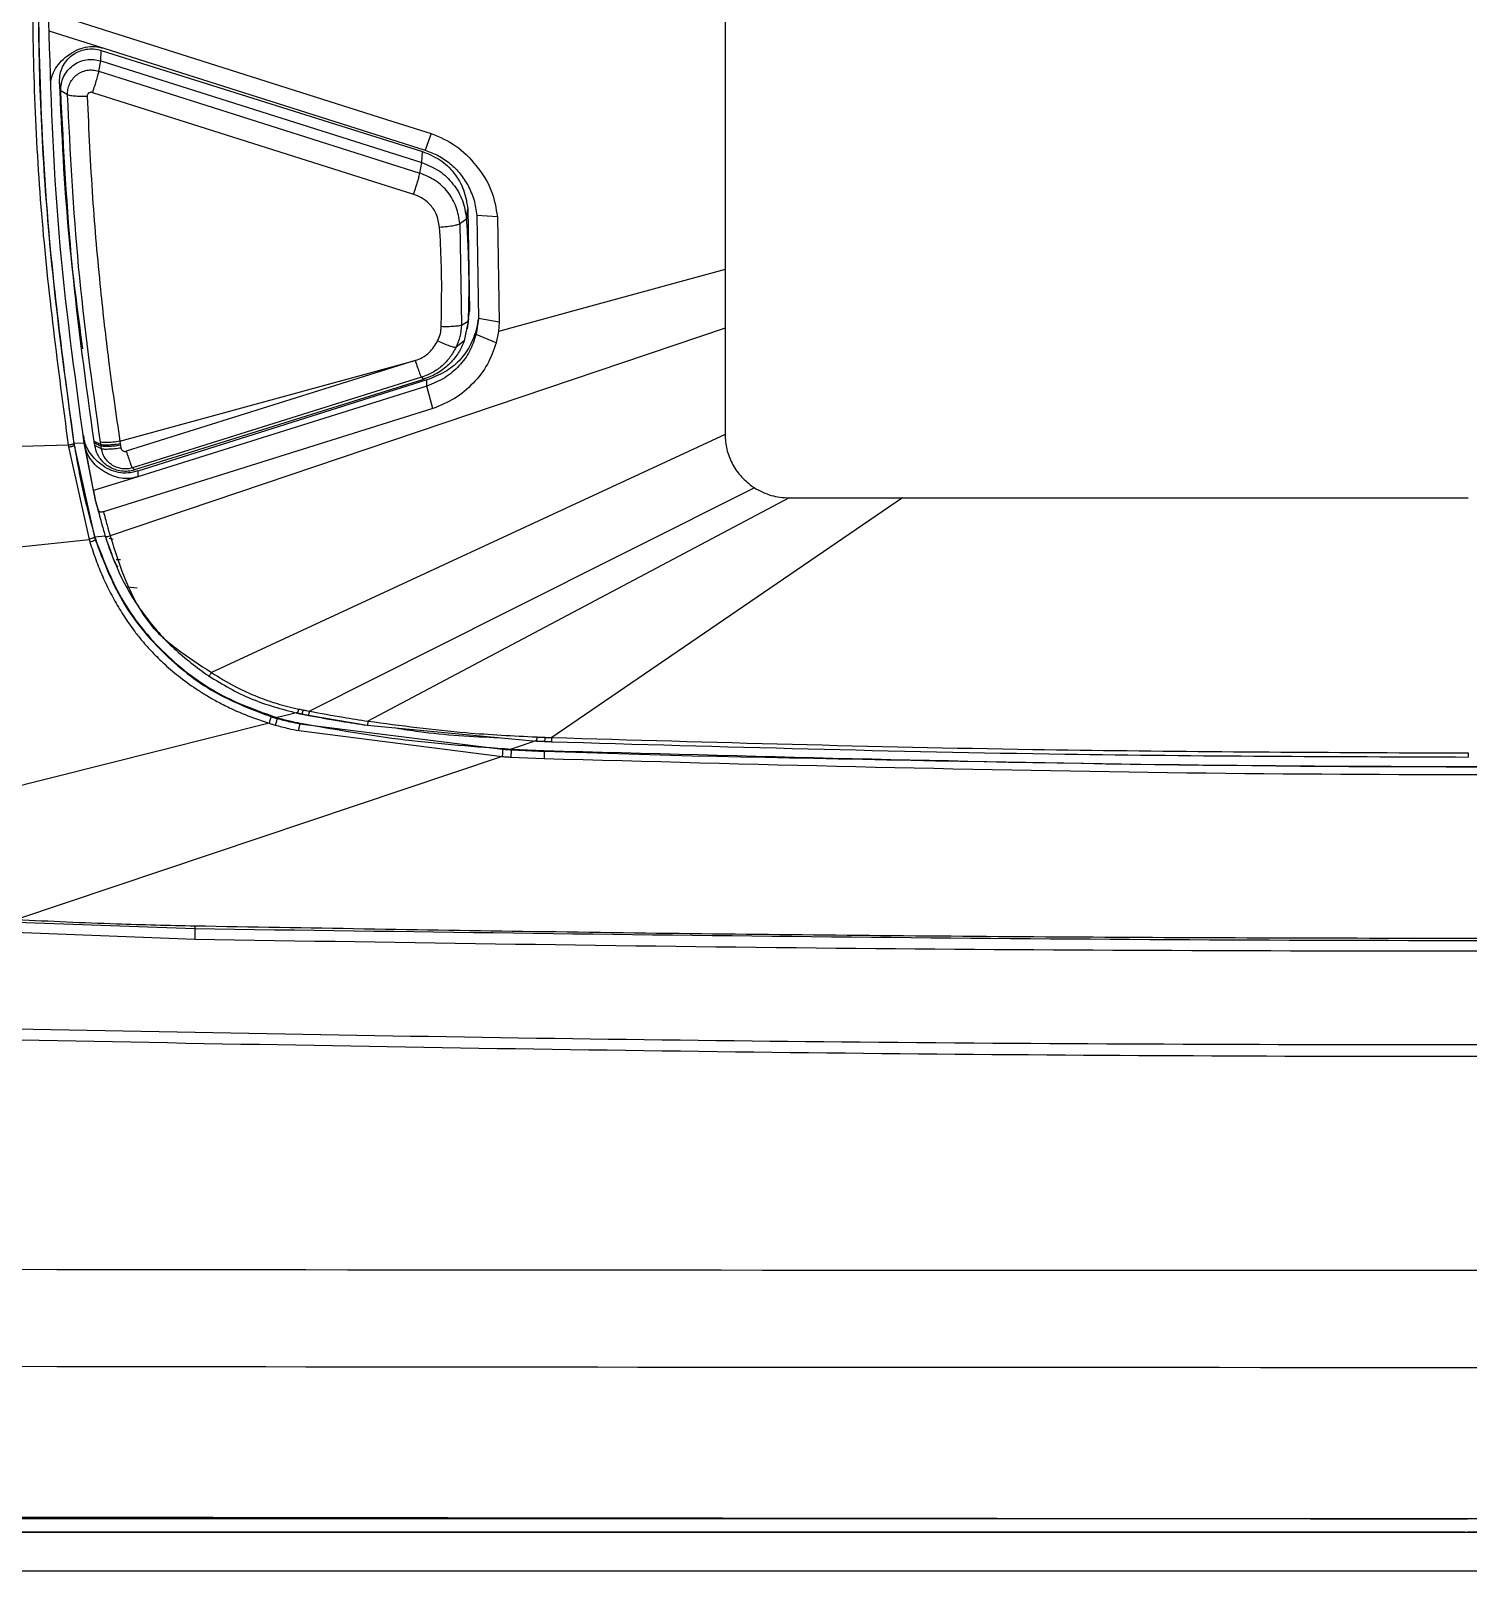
# Model space of a CAD drawing. Extents: x 412 to 492, y 622 to 766.
# Drawn here: x 449.342 to 452.147, y 642.759 to 645.763 of the extents above; entities that cross this region are included whole.
import ezdxf

# ---------------------------------------------------------------- set-up
doc = ezdxf.new("R2010")
doc.units = 0
doc.header["$MEASUREMENT"] = 0
doc.layers.add('1', color=4, linetype='Continuous')
doc.layers.add('GEOMETRY', color=4, linetype='Continuous', lineweight=25)

# ---------------------------------------------------------------- blocks, each defined once
blk = doc.blocks.new('2024 Beam 220V LL')
at = {"layer": 'GEOMETRY'}
for p, q in [((38.744, 3.6623), (38.744, 2.5391)), ((37.4346, 3.0379), (38.0956, 2.8283)), ((37.4249, 3.0049), (37.5322, 2.9709)), ((37.5221, 2.9259), (37.526, 2.9463)), ((37.526, 2.9463), (37.5267, 2.9668)), ((37.526, 2.9463), (38.1527, 2.7477)), ((37.5267, 2.9668), (38.1535, 2.7696)), ((37.5322, 2.9709), (38.159, 2.7721)), ((37.5221, 2.9259), (38.1488, 2.7273)), ((37.4479, 2.8877), (37.4456, 2.9058)), ((37.4611, 2.8799), (37.4479, 2.8877)), ((37.5098, 2.8847), (38.1364, 2.686)), ((38.0956, 2.8283), (38.1709, 2.8044)), ((38.1709, 2.8044), (38.159, 2.7721)), ((38.1527, 2.7477), (38.1535, 2.7696)), ((38.1488, 2.7273), (38.1527, 2.7477)), ((38.2395, 2.6378), (38.242, 2.6577)), ((38.242, 2.6577), (38.2453, 2.4582)), ((38.3, 2.6417), (38.2595, 2.6447)), ((38.2595, 2.6447), (38.2628, 2.4435)), ((38.2267, 2.6289), (38.2395, 2.6378)), ((38.2267, 2.6289), (38.2299, 2.4309)), ((38.3, 2.6417), (38.3034, 2.4363)), ((38.744, 2.5391), (38.744, 2.4248)), ((38.2299, 2.4309), (38.2428, 2.4385)), ((38.2428, 2.4385), (38.2353, 2.4)), ((38.2414, 2.4233), (38.2439, 2.443)), ((38.2428, 2.4385), (38.2453, 2.4582)), ((38.2628, 2.4435), (38.2582, 2.4122)), ((38.2624, 2.4429), (38.2599, 2.4255)), ((38.3034, 2.4363), (38.2628, 2.4435)), ((38.2628, 2.4435), (38.2628, 2.4435)), ((38.3034, 2.4363), (38.3019, 2.4182)), ((38.744, 2.4248), (37.5444, 2.0194)), ((38.2975, 2.396), (38.2582, 2.4122)), ((38.3019, 2.4182), (38.2975, 2.396)), ((38.744, 2.4248), (38.744, 2.2175)), ((37.488, 2.3839), (37.4903, 2.3661)), ((38.2353, 2.4), (38.2192, 2.3878)), ((37.5633, 2.2041), (38.1396, 2.3616)), ((38.1396, 2.3616), (37.5756, 2.1848)), ((38.1519, 2.3291), (37.5879, 2.1523)), ((38.1559, 2.325), (37.5919, 2.1482)), ((38.1622, 2.3238), (37.5986, 2.1461)), ((38.1519, 2.3291), (38.1559, 2.325)), ((38.1623, 2.3117), (38.1622, 2.3238)), ((38.1623, 2.3117), (37.598, 2.1348)), ((38.1741, 2.2682), (38.1622, 2.3117)), ((38.1741, 2.2682), (37.5313, 2.0668)), ((37.4625, 2.1965), (37.219, 2.1893)), ((37.4625, 2.1965), (37.463, 2.1931)), ((37.4931, 2.2004), (37.4737, 2.1998)), ((37.4738, 2.1961), (37.4741, 2.1975)), ((37.4738, 2.1961), (37.5138, 2.0172)), ((37.4923, 2.2153), (37.4939, 2.203)), ((37.4943, 2.201), (37.4931, 2.2105)), ((37.4932, 2.2007), (37.4931, 2.2004)), ((37.4931, 2.2004), (37.516, 2.0858)), ((37.5121, 2.1079), (37.4946, 2.1983)), ((37.5136, 2.2005), (37.5133, 2.2027)), ((37.5274, 2.1895), (37.5144, 2.1957)), ((37.5266, 2.1947), (37.5261, 2.1976)), ((37.5274, 2.1895), (37.5266, 2.1945)), ((37.5633, 2.2041), (37.5641, 2.199)), ((37.5641, 2.199), (37.5645, 2.1963)), ((37.5645, 2.1962), (37.5654, 2.191)), ((38.744, 2.2175), (37.7421, 1.753)), ((37.463, 2.1931), (37.5033, 2.0128)), ((37.598, 2.1348), (37.5121, 2.1079)), ((37.5879, 2.1523), (37.5919, 2.1482)), ((37.5986, 2.1461), (37.598, 2.1348)), ((37.5121, 2.1079), (37.5157, 2.0871)), ((38.7954, 2.1175), (38.8017, 2.1132)), ((37.5157, 2.0871), (37.516, 2.0858)), ((37.5163, 2.0858), (37.5167, 2.0844)), ((37.5167, 2.0859), (37.5216, 2.0675)), ((37.5167, 2.0844), (37.5195, 2.0743)), ((38.869, 2.0937), (38.0474, 1.6582)), ((39.0902, 2.0937), (38.4058, 1.6262)), ((38.869, 2.0937), (39.0902, 2.0937)), ((39.0902, 2.0937), (40.194, 2.0937)), ((37.5213, 2.0675), (37.5216, 2.0661)), ((37.5347, 2.0192), (37.5146, 2.0171)), ((37.5146, 2.0171), (37.5156, 2.0136)), ((37.5153, 2.0122), (37.5156, 2.0136)), ((37.5347, 2.019), (37.5347, 2.0192)), ((37.5426, 2.0152), (37.5504, 2.013)), ((36.806, 1.9389), (37.5033, 2.0128)), ((37.5528, 1.9686), (37.5586, 1.9583)), ((37.5646, 1.9726), (37.5561, 1.9729)), ((37.5773, 1.9205), (37.5972, 1.9185)), ((37.8544, 1.6542), (36.61, 1.3409)), ((37.87, 1.665), (37.8699, 1.6636)), ((37.9097, 1.6738), (37.9096, 1.6749)), ((37.9099, 1.6742), (37.9187, 1.6724)), ((37.9145, 1.653), (37.9146, 1.6544)), ((37.9145, 1.653), (38.31, 1.6034)), ((37.9187, 1.6724), (37.9314, 1.6699)), ((37.9314, 1.6699), (38.0461, 1.6505)), ((37.9122, 1.6397), (38.3093, 1.5891)), ((38.0459, 1.6501), (38.3763, 1.6191)), ((38.3267, 1.6037), (38.3267, 1.6024)), ((38.3267, 1.6037), (38.3914, 1.6009)), ((38.3763, 1.6195), (38.392, 1.6189)), ((38.3763, 1.6191), (38.392, 1.6185)), ((38.3914, 1.6009), (38.3914, 1.5997)), ((38.3914, 1.5997), (38.6801, 1.5907)), ((38.392, 1.6185), (38.392, 1.6198)), ((38.392, 1.6189), (38.4055, 1.6185)), ((38.392, 1.6185), (38.4054, 1.6181)), ((38.3093, 1.5891), (37.3619, 1.2712)), ((38.326, 1.5881), (38.3909, 1.5853)), ((37.3614, 1.2658), (37.7096, 1.2536)), ((37.2951, 1.2488), (37.7093, 1.233)), ((37.7096, 1.2548), (37.7093, 1.233)), ((40.1879, 0.076), (40.1925, 0.076)), ((77.49, 0), (2.898, 0))]:
    blk.add_line(p, q, dxfattribs=at)
at = {"layer": 'GEOMETRY', "flags": 128}
for points in [[(38.744, 2.5391), (38.4964, 2.4714), (38.3019, 2.4182)], [(38.2593, 2.4208), (38.2596, 2.4234), (38.2599, 2.4255)], [(37.5133, 2.2027), (37.5132, 2.2034), (37.5131, 2.204)], [(38.8017, 2.1132), (38.3152, 1.8693), (37.933, 1.6776)], [(37.9096, 1.6749), (37.8874, 1.6694), (37.87, 1.665)], [(38.3762, 1.6203), (38.3485, 1.611), (38.3267, 1.6037)]]:
    blk.add_lwpolyline(points, dxfattribs=at)
at = {"layer": 'GEOMETRY'}
for points, knots in [([(37.4622, 4.0059), (37.4424, 3.8558), (37.4027, 3.5556), (37.3878, 3.1012), (37.4028, 2.6469), (37.4426, 2.3467), (37.4625, 2.1966)], [0, 0, 0, 0, 0.25, 0.499999, 0.749997, 1, 1, 1, 1]), ([(37.4736, 4.0084), (37.4687, 3.9755), (37.4441, 3.8112), (37.4162, 3.5371), (37.4015, 3.1862), (37.4063, 2.8576), (37.4283, 2.5281), (37.4586, 2.3093), (37.4737, 2.1998)], [0, 0, 0, 0, 0.05488, 0.274513, 0.454775, 0.635037, 0.817518, 1, 1, 1, 1]), ([(37.4292, 2.9078), (37.4293, 2.9088), (37.4298, 2.9157), (37.4352, 2.928), (37.446, 2.9436), (37.461, 2.9568), (37.4778, 2.9674), (37.4959, 2.9737), (37.5144, 2.9753), (37.5262, 2.9724), (37.5321, 2.9709)], [0, 0, 0, 0, 0.02207, 0.154393, 0.292351, 0.444066, 0.59542, 0.732995, 0.864831, 1, 1, 1, 1]), ([(37.4456, 2.9058), (37.4458, 2.9107), (37.4461, 2.9206), (37.4511, 2.9346), (37.459, 2.9472), (37.4698, 2.9576), (37.4828, 2.9651), (37.4971, 2.9693), (37.5122, 2.9703), (37.5219, 2.968), (37.5267, 2.9668)], [0, 0, 0, 0, 0.124995, 0.249792, 0.374655, 0.499781, 0.62464, 0.749455, 0.874824, 1, 1, 1, 1]), ([(37.4479, 2.8877), (37.4481, 2.8924), (37.4484, 2.9019), (37.4531, 2.9155), (37.4608, 2.9276), (37.4712, 2.9376), (37.4838, 2.9449), (37.4977, 2.9488), (37.5122, 2.9497), (37.5214, 2.9474), (37.526, 2.9463)], [0, 0, 0, 0, 0.1237074, 0.2491996, 0.3747309, 0.5002441, 0.6256967, 0.7512321, 0.8765751, 1, 1, 1, 1]), ([(37.4611, 2.8799), (37.4612, 2.8835), (37.4614, 2.8907), (37.4648, 2.9011), (37.4704, 2.9104), (37.478, 2.9186), (37.4877, 2.9248), (37.4989, 2.9283), (37.5108, 2.929), (37.5183, 2.927), (37.5221, 2.9259)], [0, 0, 0, 0, 0.120724, 0.240919, 0.361088, 0.481361, 0.610592, 0.739924, 0.869813, 1, 1, 1, 1]), ([(37.5221, 2.9259), (37.5216, 2.9241), (37.5207, 2.9202), (37.5177, 2.9099), (37.5139, 2.8975), (37.5111, 2.8889), (37.5098, 2.8847)], [0, 0, 0, 0, 0.242658, 0.499987, 0.757324, 1, 1, 1, 1]), ([(37.4911, 2.3843), (37.4813, 2.4572), (37.4581, 2.6303), (37.4502, 2.8048), (37.4456, 2.9058)], [0, 0, 0, 0, 0.421404, 1, 1, 1, 1]), ([(37.5131, 2.204), (37.4972, 2.3175), (37.4655, 2.5445), (37.4538, 2.7733), (37.4479, 2.8877)], [0, 0, 0, 0, 0.500021, 1, 1, 1, 1]), ([(37.5098, 2.8847), (37.5091, 2.8848), (37.5076, 2.8851), (37.5053, 2.8847), (37.5026, 2.8835), (37.5006, 2.8815), (37.4996, 2.8791), (37.4995, 2.8777), (37.4995, 2.8769)], [0, 0, 0, 0, 0.142987, 0.300128, 0.465133, 0.717837, 0.852182, 1, 1, 1, 1]), ([(37.4995, 2.8769), (37.4952, 2.8768), (37.4863, 2.8767), (37.4744, 2.8772), (37.4651, 2.8783), (37.4624, 2.8794), (37.4611, 2.8799)], [0, 0, 0, 0, 0.242807, 0.499902, 0.757051, 1, 1, 1, 1]), ([(37.5253, 2.2027), (37.5095, 2.3165), (37.4782, 2.5414), (37.4667, 2.768), (37.4611, 2.8799)], [0, 0, 0, 0, 0.506383, 1, 1, 1, 1]), ([(37.4995, 2.8769), (37.5025, 2.811), (37.5083, 2.6852), (37.5235, 2.5134), (37.5413, 2.355), (37.5557, 2.2565), (37.5633, 2.2041)], [0, 0, 0, 0, 0.292868, 0.558651, 0.764859, 1, 1, 1, 1]), ([(38.1709, 2.8044), (38.1873, 2.7975), (38.2212, 2.7831), (38.2601, 2.7422), (38.2911, 2.6952), (38.2971, 2.659), (38.3, 2.6417)], [0, 0, 0, 0, 0.240166, 0.499262, 0.759731, 1, 1, 1, 1]), ([(38.1535, 2.7696), (38.1652, 2.7648), (38.1888, 2.755), (38.2164, 2.7283), (38.2361, 2.6953), (38.2401, 2.6703), (38.242, 2.6577)], [0, 0, 0, 0, 0.249823, 0.499572, 0.749298, 1, 1, 1, 1]), ([(38.159, 2.7721), (38.1678, 2.7688), (38.1852, 2.7622), (38.2082, 2.7461), (38.2282, 2.7266), (38.2378, 2.7109), (38.2426, 2.703)], [0, 0, 0, 0, 0.250344, 0.500566, 0.750509, 1, 1, 1, 1]), ([(38.1527, 2.7477), (38.1642, 2.7429), (38.1874, 2.7335), (38.2145, 2.7069), (38.2338, 2.6746), (38.2377, 2.65), (38.2395, 2.6378)], [0, 0, 0, 0, 0.249324, 0.500085, 0.750829, 1, 1, 1, 1]), ([(38.1364, 2.686), (38.138, 2.6907), (38.1411, 2.7005), (38.1449, 2.7131), (38.1475, 2.7224), (38.1484, 2.7257), (38.1488, 2.7273)], [0, 0, 0, 0, 0.2727764, 0.5617841, 0.7872225, 1, 1, 1, 1]), ([(38.2267, 2.6289), (38.2249, 2.6398), (38.2215, 2.6618), (38.2043, 2.6909), (38.1798, 2.7145), (38.1591, 2.723), (38.1488, 2.7273)], [0, 0, 0, 0, 0.2498842, 0.4999126, 0.7505104, 1, 1, 1, 1]), ([(38.1871, 2.6219), (38.1855, 2.6308), (38.1826, 2.6474), (38.1687, 2.6669), (38.1529, 2.6795), (38.1416, 2.684), (38.1364, 2.686)], [0, 0, 0, 0, 0.310439, 0.582115, 0.808329, 1, 1, 1, 1]), ([(38.2426, 2.703), (38.247, 2.6937), (38.2558, 2.6752), (38.2583, 2.6549), (38.2595, 2.6447)], [0, 0, 0, 0, 0.500182, 1, 1, 1, 1]), ([(38.1871, 2.6219), (38.1921, 2.6223), (38.2023, 2.6231), (38.2147, 2.6251), (38.2231, 2.6271), (38.2255, 2.6283), (38.2267, 2.6289)], [0, 0, 0, 0, 0.272671, 0.561811, 0.787328, 1, 1, 1, 1]), ([(38.1903, 2.4278), (38.191, 2.4696), (38.1922, 2.5343), (38.1884, 2.599), (38.1871, 2.6219)], [0, 0, 0, 0, 0.644897, 1, 1, 1, 1]), ([(38.2395, 2.6378), (38.2415, 2.5998), (38.245, 2.5334), (38.2435, 2.4669), (38.2428, 2.4385)], [0, 0, 0, 0, 0.57188, 1, 1, 1, 1]), ([(38.2599, 2.4255), (38.2559, 2.4134), (38.2482, 2.39), (38.2263, 2.3603), (38.1974, 2.3372), (38.1742, 2.3284), (38.1622, 2.3239)], [0, 0, 0, 0, 0.258654, 0.49997, 0.741302, 1, 1, 1, 1]), ([(38.2582, 2.4122), (38.2545, 2.4011), (38.247, 2.3789), (38.2256, 2.3502), (38.1975, 2.3259), (38.1742, 2.3165), (38.1622, 2.3118)], [0, 0, 0, 0, 0.241661, 0.484459, 0.735544, 1, 1, 1, 1]), ([(38.1833, 2.3999), (38.1853, 2.4047), (38.1892, 2.4136), (38.1899, 2.4233), (38.1903, 2.4278)], [0, 0, 0, 0, 0.53274, 1, 1, 1, 1]), ([(38.2299, 2.4309), (38.2286, 2.4303), (38.2257, 2.4292), (38.2161, 2.4281), (38.2039, 2.4275), (38.1947, 2.4277), (38.1903, 2.4278)], [0, 0, 0, 0, 0.2426292, 0.5000994, 0.7575156, 1, 1, 1, 1]), ([(38.2299, 2.4309), (38.2293, 2.4233), (38.228, 2.4084), (38.2221, 2.3946), (38.2192, 2.3878)], [0, 0, 0, 0, 0.505726, 1, 1, 1, 1]), ([(38.2582, 2.4122), (38.2584, 2.4135), (38.2588, 2.4164), (38.2591, 2.4192), (38.2593, 2.4208)], [0, 0, 0, 0, 0.445217, 1, 1, 1, 1]), ([(38.1396, 2.3616), (38.1442, 2.3634), (38.1542, 2.3672), (38.1706, 2.3791), (38.1784, 2.3919), (38.1833, 2.3999)], [0, 0, 0, 0, 0.249274, 0.534581, 1, 1, 1, 1]), ([(38.2192, 2.3878), (38.2155, 2.381), (38.2082, 2.3676), (38.1923, 2.3509), (38.1736, 2.3373), (38.1592, 2.3319), (38.1519, 2.3291)], [0, 0, 0, 0, 0.250757, 0.499718, 0.748873, 1, 1, 1, 1]), ([(38.2353, 2.4), (38.2352, 2.3999), (38.2347, 2.3986), (38.2313, 2.3899), (38.2226, 2.3734), (38.2051, 2.3527), (38.1825, 2.3354), (38.1648, 2.3285), (38.1559, 2.325)], [0, 0, 0, 0, 0.003958, 0.035816, 0.249969, 0.499302, 0.749132, 1, 1, 1, 1]), ([(38.2975, 2.396), (38.2925, 2.3819), (38.2824, 2.3531), (38.2534, 2.3165), (38.2178, 2.2855), (38.1886, 2.274), (38.1741, 2.2682)], [0, 0, 0, 0, 0.2432, 0.495393, 0.749412, 1, 1, 1, 1]), ([(38.1833, 2.3999), (38.1873, 2.3981), (38.1956, 2.3943), (38.2067, 2.3902), (38.2154, 2.3876), (38.218, 2.3877), (38.2192, 2.3878)], [0, 0, 0, 0, 0.242516, 0.499972, 0.757443, 1, 1, 1, 1]), ([(38.1396, 2.3616), (38.1411, 2.357), (38.1442, 2.3476), (38.148, 2.3372), (38.1507, 2.3308), (38.1515, 2.3297), (38.1519, 2.3291)], [0, 0, 0, 0, 0.2727974, 0.5617849, 0.7872089, 1, 1, 1, 1]), ([(37.4733, 2.1996), (37.4731, 2.1994), (37.4729, 2.1991), (37.4715, 2.1985), (37.4691, 2.1978), (37.4659, 2.1971), (37.4636, 2.1967), (37.4625, 2.1966)], [0, 0, 0, 0, 0.176062, 0.366658, 0.563828, 0.791065, 1, 1, 1, 1]), ([(37.463, 2.1931), (37.4643, 2.1933), (37.4663, 2.1936), (37.4688, 2.1941), (37.4705, 2.1945), (37.4719, 2.195), (37.4733, 2.1955), (37.4736, 2.1958), (37.4738, 2.196)], [0, 0, 0, 0, 0.23869, 0.3679076, 0.5000862, 0.6322521, 0.7614331, 1, 1, 1, 1]), ([(37.4733, 2.1995), (37.4734, 2.1989), (37.4735, 2.1977), (37.4737, 2.1966), (37.4738, 2.1961)], [0, 0, 0, 0, 0.56, 1, 1, 1, 1]), ([(37.4737, 2.1998), (37.4738, 2.1994), (37.4739, 2.1986), (37.4741, 2.1978), (37.4741, 2.1975)], [0, 0, 0, 0, 0.560704, 1, 1, 1, 1]), ([(37.4741, 2.1975), (37.4798, 2.1646), (37.4904, 2.1038), (37.507, 2.0444), (37.5146, 2.0171)], [0, 0, 0, 0, 0.541522, 1, 1, 1, 1]), ([(37.4931, 2.2105), (37.4929, 2.2114), (37.4927, 2.213), (37.4924, 2.2146), (37.4923, 2.2153)], [0, 0, 0, 0, 0.559542, 1, 1, 1, 1]), ([(37.5986, 2.1462), (37.5922, 2.1445), (37.5797, 2.1414), (37.5604, 2.1424), (37.542, 2.1485), (37.5219, 2.1614), (37.506, 2.1779), (37.4962, 2.1963), (37.4941, 2.2058), (37.4931, 2.2105)], [0, 0, 0, 0, 0.141872, 0.275347, 0.409549, 0.553468, 0.788371, 0.895108, 1, 1, 1, 1]), ([(37.4939, 2.203), (37.4938, 2.2025), (37.4936, 2.2016), (37.4933, 2.201), (37.4932, 2.2007)], [0, 0, 0, 0, 0.563251, 1, 1, 1, 1]), ([(37.4946, 2.1983), (37.4945, 2.1991), (37.4942, 2.2007), (37.494, 2.2023), (37.4939, 2.203)], [0, 0, 0, 0, 0.56, 1, 1, 1, 1]), ([(37.598, 2.1349), (37.5926, 2.1335), (37.5821, 2.1309), (37.5594, 2.132), (37.5374, 2.1409), (37.5183, 2.1545), (37.5066, 2.1673), (37.4982, 2.182), (37.4958, 2.1928), (37.4946, 2.1983)], [0, 0, 0, 0, 0.120213, 0.238852, 0.494589, 0.63007, 0.755305, 0.876381, 1, 1, 1, 1]), ([(37.5261, 2.1976), (37.5237, 2.1987), (37.5194, 2.2008), (37.515, 2.203), (37.5131, 2.204)], [0, 0, 0, 0, 0.559999, 1, 1, 1, 1]), ([(37.5266, 2.1945), (37.5243, 2.1956), (37.5206, 2.1973), (37.5165, 2.1992), (37.5145, 2.2001), (37.5138, 2.2004), (37.5136, 2.2005)], [0, 0, 0, 0, 0.531381, 0.857271, 0.95153, 1, 1, 1, 1]), ([(37.5144, 2.1957), (37.5142, 2.1966), (37.514, 2.1982), (37.5137, 2.1998), (37.5136, 2.2005)], [0, 0, 0, 0, 0.56, 1, 1, 1, 1]), ([(37.5919, 2.1482), (37.5877, 2.1472), (37.5794, 2.1451), (37.5663, 2.1455), (37.5529, 2.1486), (37.5382, 2.1559), (37.5267, 2.1669), (37.518, 2.1809), (37.5158, 2.1901), (37.5144, 2.1957)], [0, 0, 0, 0, 0.1244796, 0.2494266, 0.3749264, 0.5224755, 0.7240426, 0.830183, 1, 1, 1, 1]), ([(37.5633, 2.2041), (37.5585, 2.2034), (37.5486, 2.2021), (37.5368, 2.2014), (37.5287, 2.2017), (37.5264, 2.2024), (37.5253, 2.2027)], [0, 0, 0, 0, 0.27299, 0.561731, 0.78701, 1, 1, 1, 1]), ([(37.5261, 2.1976), (37.526, 2.1986), (37.5257, 2.2003), (37.5254, 2.2019), (37.5253, 2.2027)], [0, 0, 0, 0, 0.559949, 1, 1, 1, 1]), ([(37.5641, 2.199), (37.5593, 2.1984), (37.5494, 2.1971), (37.5376, 2.1964), (37.5295, 2.1966), (37.5272, 2.1973), (37.5261, 2.1976)], [0, 0, 0, 0, 0.27299, 0.56173, 0.78701, 1, 1, 1, 1]), ([(37.5645, 2.1963), (37.5597, 2.1956), (37.5498, 2.1943), (37.538, 2.1936), (37.53, 2.1938), (37.5277, 2.1945), (37.5265, 2.1949)], [0, 0, 0, 0, 0.272989, 0.56173, 0.787009, 1, 1, 1, 1]), ([(38.744, 2.2175), (38.7447, 2.2077), (38.7461, 2.1883), (38.7569, 2.1609), (38.7729, 2.1363), (38.7879, 2.1237), (38.7954, 2.1175)], [0, 0, 0, 0, 0.250901, 0.500884, 0.750539, 1, 1, 1, 1]), ([(37.5654, 2.191), (37.5612, 2.1904), (37.5525, 2.1892), (37.5408, 2.1884), (37.5315, 2.1883), (37.5287, 2.1891), (37.5274, 2.1895)], [0, 0, 0, 0, 0.237895, 0.493104, 0.75206, 1, 1, 1, 1]), ([(37.5879, 2.1523), (37.5846, 2.1515), (37.5781, 2.1499), (37.5679, 2.1502), (37.558, 2.1525), (37.5488, 2.1569), (37.5408, 2.1631), (37.5343, 2.1708), (37.5296, 2.1797), (37.5281, 2.1862), (37.5274, 2.1895)], [0, 0, 0, 0, 0.125489, 0.250326, 0.375242, 0.500336, 0.62537, 0.750118, 0.874729, 1, 1, 1, 1]), ([(37.5654, 2.191), (37.5655, 2.1905), (37.5657, 2.1894), (37.5665, 2.1879), (37.5676, 2.1866), (37.569, 2.1856), (37.5705, 2.1848), (37.5721, 2.1844), (37.5739, 2.1843), (37.575, 2.1846), (37.5756, 2.1848)], [0, 0, 0, 0, 0.126034, 0.253433, 0.374227, 0.498613, 0.620378, 0.744367, 0.871279, 1, 1, 1, 1]), ([(37.5756, 2.1848), (37.5769, 2.1807), (37.5797, 2.1723), (37.5834, 2.1619), (37.5865, 2.1544), (37.5874, 2.153), (37.5879, 2.1523)], [0, 0, 0, 0, 0.242732, 0.500049, 0.75734, 1, 1, 1, 1]), ([(38.8017, 2.1132), (38.8123, 2.1075), (38.8333, 2.0962), (38.8572, 2.0945), (38.869, 2.0937)], [0, 0, 0, 0, 0.506478, 1, 1, 1, 1]), ([(37.5313, 2.0668), (37.5306, 2.0666), (37.5293, 2.0663), (37.5276, 2.066), (37.5264, 2.0659), (37.5249, 2.0663), (37.5233, 2.0674), (37.521, 2.0698), (37.5201, 2.0725), (37.5195, 2.0743)], [0, 0, 0, 0, 0.113719, 0.210959, 0.288109, 0.344382, 0.492317, 0.650812, 1, 1, 1, 1]), ([(37.5195, 2.0743), (37.5223, 2.0637), (37.5272, 2.0447), (37.5327, 2.0259), (37.5351, 2.0176)], [0, 0, 0, 0, 0.559996, 1, 1, 1, 1]), ([(37.5313, 2.0668), (37.5336, 2.058), (37.5378, 2.0421), (37.5424, 2.0263), (37.5444, 2.0194)], [0, 0, 0, 0, 0.560006, 1, 1, 1, 1]), ([(37.5138, 2.0172), (37.5137, 2.017), (37.5135, 2.0167), (37.5121, 2.0159), (37.5098, 2.0149), (37.5067, 2.0138), (37.5044, 2.0131), (37.5033, 2.0128)], [0, 0, 0, 0, 0.176085, 0.3666924, 0.5638587, 0.7910755, 1, 1, 1, 1]), ([(37.5138, 2.0172), (37.5141, 2.0162), (37.5146, 2.0146), (37.5151, 2.0129), (37.5153, 2.0122)], [0, 0, 0, 0, 0.56, 1, 1, 1, 1]), ([(37.5156, 2.0136), (37.5318, 1.9714), (37.5645, 1.886), (37.6531, 1.7818), (37.757, 1.705), (37.8342, 1.6777), (37.87, 1.665)], [0, 0, 0, 0, 0.261494, 0.528771, 0.781318, 1, 1, 1, 1]), ([(37.5351, 2.0176), (37.5351, 2.0178), (37.535, 2.0182), (37.5348, 2.0188), (37.5347, 2.019)], [0, 0, 0, 0, 0.5277642, 1, 1, 1, 1]), ([(37.5444, 2.0194), (37.5433, 2.0191), (37.5409, 2.0183), (37.5378, 2.0176), (37.5356, 2.0173), (37.5353, 2.0175), (37.5351, 2.0176)], [0, 0, 0, 0, 0.240757, 0.499999, 0.759241, 1, 1, 1, 1]), ([(37.5351, 2.0176), (37.5447, 1.9905), (37.5638, 1.9363), (37.6101, 1.8632), (37.6669, 1.7976), (37.7134, 1.7634), (37.7366, 1.7463)], [0, 0, 0, 0, 0.250103, 0.500029, 0.750009, 1, 1, 1, 1]), ([(37.5358, 2.0159), (37.5385, 2.0074), (37.5435, 1.9915), (37.5498, 1.9759), (37.5528, 1.9686)], [0, 0, 0, 0, 0.528564, 1, 1, 1, 1]), ([(37.5444, 2.0194), (37.5639, 1.958), (37.5859, 1.8888), (37.6432, 1.8236), (37.6831, 1.7916), (37.7189, 1.7681), (37.7421, 1.753)], [0, 0, 0, 0, 0.554158, 0.624887, 0.75812, 1, 1, 1, 1]), ([(37.5033, 2.0128), (37.5036, 2.0119), (37.5041, 2.0102), (37.5046, 2.0085), (37.5048, 2.0078)], [0, 0, 0, 0, 0.56, 1, 1, 1, 1]), ([(37.5048, 2.0078), (37.5057, 2.008), (37.5076, 2.0086), (37.5104, 2.0096), (37.513, 2.0106), (37.5148, 2.0116), (37.5151, 2.012), (37.5153, 2.0122)], [0, 0, 0, 0, 0.176051, 0.366653, 0.563835, 0.791073, 1, 1, 1, 1]), ([(37.5048, 2.0078), (37.5085, 1.9962), (37.5158, 1.9733), (37.5294, 1.94), (37.5449, 1.9077), (37.5623, 1.8768), (37.5783, 1.8519), (37.5932, 1.8313), (37.6079, 1.8132), (37.6272, 1.7917), (37.6519, 1.7675), (37.6818, 1.7422), (37.7101, 1.7222), (37.735, 1.7066), (37.7563, 1.6946), (37.7861, 1.6797), (37.8191, 1.6659), (37.8443, 1.6575), (37.8544, 1.6542)], [0, 0, 0, 0, 0.070084, 0.139654, 0.208729, 0.277336, 0.345507, 0.379767, 0.424775, 0.48053, 0.547023, 0.624249, 0.70642, 0.746823, 0.793713, 0.84708, 0.938659, 1, 1, 1, 1]), ([(37.5153, 2.0122), (37.5309, 1.9712), (37.5624, 1.8883), (37.6473, 1.786), (37.7475, 1.709), (37.8227, 1.6805), (37.8579, 1.6671)], [0, 0, 0, 0, 0.25968, 0.525785, 0.778319, 1, 1, 1, 1]), ([(37.7421, 1.753), (37.7413, 1.7519), (37.7397, 1.7496), (37.7379, 1.7473), (37.7369, 1.7462), (37.7367, 1.7462), (37.7366, 1.7463)], [0, 0, 0, 0, 0.270928, 0.562227, 0.789034, 1, 1, 1, 1]), ([(37.7366, 1.7463), (37.7637, 1.7301), (37.8179, 1.6978), (37.8791, 1.6818), (37.9097, 1.6738)], [0, 0, 0, 0, 0.499944, 1, 1, 1, 1]), ([(37.7421, 1.753), (37.7572, 1.7436), (37.7861, 1.7257), (37.8295, 1.7062), (37.8709, 1.6915), (37.8978, 1.6851), (37.9117, 1.6818)], [0, 0, 0, 0, 0.289007, 0.551829, 0.769144, 1, 1, 1, 1]), ([(37.8579, 1.6671), (37.8578, 1.6668), (37.8578, 1.6663), (37.8574, 1.6642), (37.8566, 1.6613), (37.8556, 1.6577), (37.8548, 1.6553), (37.8544, 1.6542)], [0, 0, 0, 0, 0.1741431, 0.3653359, 0.5644151, 0.7929311, 1, 1, 1, 1]), ([(37.8544, 1.6542), (37.8567, 1.6535), (37.8608, 1.6522), (37.8649, 1.6511), (37.8667, 1.6505)], [0, 0, 0, 0, 0.560009, 1, 1, 1, 1]), ([(37.8579, 1.6671), (37.8601, 1.6664), (37.8641, 1.6652), (37.8681, 1.6641), (37.8699, 1.6636)], [0, 0, 0, 0, 0.562832, 1, 1, 1, 1]), ([(37.8699, 1.6636), (37.8699, 1.6633), (37.8699, 1.6627), (37.8694, 1.6607), (37.8687, 1.6577), (37.8678, 1.6541), (37.867, 1.6517), (37.8667, 1.6505)], [0, 0, 0, 0, 0.173858, 0.364887, 0.56396, 0.792651, 1, 1, 1, 1]), ([(37.8699, 1.6636), (37.8783, 1.6613), (37.8931, 1.6573), (37.9081, 1.6543), (37.9145, 1.653)], [0, 0, 0, 0, 0.569803, 1, 1, 1, 1]), ([(37.87, 1.665), (37.8783, 1.6627), (37.8931, 1.6587), (37.9081, 1.6557), (37.9146, 1.6544)], [0, 0, 0, 0, 0.564601, 1, 1, 1, 1]), ([(37.9117, 1.6818), (37.9114, 1.6805), (37.9108, 1.6779), (37.9101, 1.6751), (37.9097, 1.6737), (37.9097, 1.6738), (37.9097, 1.6738)], [0, 0, 0, 0, 0.271054, 0.562178, 0.788888, 1, 1, 1, 1]), ([(37.9097, 1.6738), (37.9113, 1.6734), (37.9142, 1.6728), (37.9172, 1.6722), (37.9185, 1.672)], [0, 0, 0, 0, 0.56, 1, 1, 1, 1]), ([(37.9117, 1.6818), (37.9133, 1.6815), (37.9162, 1.6809), (37.9191, 1.6803), (37.9203, 1.68)], [0, 0, 0, 0, 0.559967, 1, 1, 1, 1]), ([(37.9122, 1.6397), (37.9124, 1.6406), (37.9128, 1.6427), (37.9134, 1.646), (37.914, 1.6493), (37.9144, 1.6519), (37.9145, 1.6526), (37.9145, 1.653)], [0, 0, 0, 0, 0.174047, 0.365333, 0.564581, 0.793165, 1, 1, 1, 1]), ([(37.9146, 1.6544), (37.9828, 1.6424), (38.1193, 1.6185), (38.2576, 1.6086), (38.3267, 1.6037)], [0, 0, 0, 0, 0.500086, 1, 1, 1, 1]), ([(37.9203, 1.68), (37.9201, 1.6788), (37.9195, 1.6761), (37.9189, 1.6733), (37.9186, 1.6719), (37.9185, 1.672), (37.9185, 1.672)], [0, 0, 0, 0, 0.271059, 0.562177, 0.788883, 1, 1, 1, 1]), ([(37.9185, 1.672), (37.9209, 1.6715), (37.9251, 1.6707), (37.9293, 1.6699), (37.9312, 1.6695)], [0, 0, 0, 0, 0.5600028, 1, 1, 1, 1]), ([(37.9203, 1.68), (37.9227, 1.6796), (37.9269, 1.6788), (37.9312, 1.678), (37.933, 1.6776)], [0, 0, 0, 0, 0.564807, 1, 1, 1, 1]), ([(37.933, 1.6776), (37.9327, 1.6763), (37.9322, 1.6737), (37.9316, 1.6709), (37.9313, 1.6695), (37.9312, 1.6695), (37.9312, 1.6695)], [0, 0, 0, 0, 0.271066, 0.56215, 0.788846, 1, 1, 1, 1]), ([(37.9312, 1.6695), (37.9526, 1.6656), (37.9907, 1.6586), (38.0291, 1.6527), (38.0459, 1.6501)], [0, 0, 0, 0, 0.559999, 1, 1, 1, 1]), ([(37.933, 1.6776), (37.955, 1.6736), (37.9931, 1.6666), (38.0313, 1.6607), (38.0474, 1.6582)], [0, 0, 0, 0, 0.579599, 1, 1, 1, 1]), ([(38.0474, 1.6582), (38.0472, 1.6569), (38.0468, 1.6542), (38.0463, 1.6515), (38.046, 1.6501), (38.046, 1.6501), (38.0459, 1.6501)], [0, 0, 0, 0, 0.271147, 0.562224, 0.788879, 1, 1, 1, 1]), ([(38.0474, 1.6582), (38.1111, 1.6497), (38.2205, 1.6351), (38.3307, 1.6296), (38.3766, 1.6273)], [0, 0, 0, 0, 0.582668, 1, 1, 1, 1]), ([(37.8667, 1.6505), (37.8751, 1.6482), (37.8902, 1.6442), (37.9055, 1.641), (37.9122, 1.6397)], [0, 0, 0, 0, 0.560007, 1, 1, 1, 1]), ([(38.1019, 1.6449), (38.1167, 1.6425), (38.1834, 1.6316), (38.2511, 1.6284), (38.3037, 1.6259)], [0, 0, 0, 0, 0.221588, 1, 1, 1, 1]), ([(38.3766, 1.6273), (38.3766, 1.6259), (38.3765, 1.6232), (38.3764, 1.6205), (38.3763, 1.6191), (38.3763, 1.6191), (38.3763, 1.6191)], [0, 0, 0, 0, 0.271173, 0.562179, 0.788807, 1, 1, 1, 1]), ([(38.3766, 1.6273), (38.3796, 1.6271), (38.3848, 1.6269), (38.39, 1.6268), (38.3923, 1.6267)], [0, 0, 0, 0, 0.56001, 1, 1, 1, 1]), ([(38.3923, 1.6267), (38.3923, 1.6254), (38.3922, 1.6227), (38.3921, 1.6199), (38.392, 1.6185), (38.392, 1.6185), (38.392, 1.6185)], [0, 0, 0, 0, 0.2711993, 0.5622076, 0.7888236, 1, 1, 1, 1]), ([(38.3923, 1.6267), (38.3948, 1.6266), (38.3993, 1.6264), (38.4038, 1.6263), (38.4058, 1.6262)], [0, 0, 0, 0, 0.5600046, 1, 1, 1, 1]), ([(38.4058, 1.6262), (38.4057, 1.6249), (38.4056, 1.6222), (38.4055, 1.6195), (38.4055, 1.618), (38.4055, 1.6181), (38.4054, 1.6181)], [0, 0, 0, 0, 0.271177, 0.562187, 0.788813, 1, 1, 1, 1]), ([(38.4058, 1.6262), (38.7186, 1.6172), (39.2773, 1.601), (39.8363, 1.5978), (40.0822, 1.5965)], [0, 0, 0, 0, 0.559971, 1, 1, 1, 1]), ([(38.31, 1.6034), (38.31, 1.6031), (38.3101, 1.6025), (38.31, 1.6002), (38.3098, 1.5969), (38.3096, 1.5928), (38.3094, 1.5903), (38.3093, 1.5891)], [0, 0, 0, 0, 0.1728, 0.364495, 0.565038, 0.794456, 1, 1, 1, 1]), ([(38.31, 1.6034), (38.3132, 1.6032), (38.3187, 1.6028), (38.3242, 1.6025), (38.3267, 1.6024)], [0, 0, 0, 0, 0.560003, 1, 1, 1, 1]), ([(38.3267, 1.6024), (38.3267, 1.6021), (38.3267, 1.6015), (38.3266, 1.5993), (38.3265, 1.5959), (38.3263, 1.5919), (38.3261, 1.5893), (38.326, 1.5881)], [0, 0, 0, 0, 0.172773, 0.364455, 0.565002, 0.794437, 1, 1, 1, 1]), ([(38.3267, 1.6024), (38.3389, 1.6018), (38.3604, 1.6007), (38.382, 1.5999), (38.3914, 1.5996)], [0, 0, 0, 0, 0.565155, 1, 1, 1, 1]), ([(38.3914, 1.5996), (38.3914, 1.5995), (38.3914, 1.5992), (38.3913, 1.5981), (38.3913, 1.5965), (38.3912, 1.5944), (38.3912, 1.5921), (38.3911, 1.5896), (38.391, 1.5873), (38.391, 1.586), (38.3909, 1.5853)], [0, 0, 0, 0, 0.111651, 0.233327, 0.362887, 0.497012, 0.631598, 0.76246, 0.886065, 1, 1, 1, 1]), ([(38.4054, 1.6181), (38.7392, 1.6085), (39.3353, 1.5913), (39.9316, 1.5891), (40.194, 1.5882)], [0, 0, 0, 0, 0.559998, 1, 1, 1, 1]), ([(40.0822, 1.5965), (40.1031, 1.5964), (40.1404, 1.5964), (40.1776, 1.5964), (40.194, 1.5964)], [0, 0, 0, 0, 0.559999, 1, 1, 1, 1]), ([(40.194, 1.5964), (40.194, 1.595), (40.194, 1.5923), (40.194, 1.5896), (40.194, 1.5881), (40.194, 1.5882), (40.194, 1.5882)], [0, 0, 0, 0, 0.27117, 0.562186, 0.788817, 1, 1, 1, 1]), ([(38.3093, 1.5891), (38.3124, 1.5889), (38.318, 1.5886), (38.3236, 1.5883), (38.326, 1.5881)], [0, 0, 0, 0, 0.56, 1, 1, 1, 1]), ([(38.3909, 1.5853), (38.7965, 1.5744), (39.6026, 1.5526), (40.8051, 1.5531), (41.6014, 1.5746), (41.9971, 1.5853)], [0, 0, 0, 0, 0.337431, 0.670764, 1, 1, 1, 1]), ([(37.3619, 1.2712), (37.4268, 1.2682), (37.5427, 1.2627), (37.6587, 1.2601), (37.7098, 1.259)], [0, 0, 0, 0, 0.560279, 1, 1, 1, 1]), ([(37.7093, 1.233), (38.1265, 1.2264), (38.9547, 1.2132), (40.194, 1.2084), (41.4333, 1.2132), (42.2615, 1.2264), (42.6787, 1.233)], [0, 0, 0, 0, 0.251877, 0.5, 0.748123, 1, 1, 1, 1]), ([(37.7098, 1.259), (37.7097, 1.2581), (37.7097, 1.2562), (37.7097, 1.2544), (37.7096, 1.2535), (37.7096, 1.2535), (37.7096, 1.2536)], [0, 0, 0, 0, 0.274461, 0.561359, 0.785539, 1, 1, 1, 1]), ([(37.7096, 1.2536), (38.5378, 1.242), (40.194, 1.219), (41.8502, 1.242), (42.6784, 1.2536)], [0, 0, 0, 0, 0.5, 1, 1, 1, 1]), ([(37.7098, 1.259), (37.9299, 1.2552), (38.3831, 1.2473), (39.0828, 1.2393), (39.8191, 1.2348), (40.5689, 1.2348), (41.3052, 1.2393), (42.0049, 1.2473), (42.4581, 1.2552), (42.6782, 1.259)], [0, 0, 0, 0, 0.132922, 0.273676, 0.422494, 0.577505, 0.726322, 0.867077, 1, 1, 1, 1]), ([(36.7634, 1.0705), (37.5113, 1.0549), (38.6547, 1.0311), (40.194, 1.026), (41.7333, 1.0311), (42.8768, 1.0549), (43.6246, 1.0705)], [0, 0, 0, 0, 0.327012, 0.500003, 0.672993, 1, 1, 1, 1]), ([(36.7628, 1.0485), (37.5252, 1.0332), (39.05, 1.0025), (41.338, 1.0025), (42.8628, 1.0332), (43.6252, 1.0485)], [0, 0, 0, 0, 0.333334, 0.666667, 1, 1, 1, 1]), ([(50.5608, 0.6111), (47.1052, 0.5944), (43.6496, 0.5864), (36.7384, 0.5864), (33.2828, 0.5944), (29.8272, 0.6111)], [0, 0, 0, 0, 0.5, 0.5, 1, 1, 1, 1]), ([(29.8262, 0.4256), (33.2821, 0.4067), (36.738, 0.3976), (43.6499, 0.3976), (47.1059, 0.4067), (50.5618, 0.4256)], [0, 0, 0, 0, 0.5, 0.5, 1, 1, 1, 1]), ([(29.8262, 0.4256), (30.6959, 0.4208), (31.563, 0.4167), (32.8591, 0.4115), (33.2904, 0.4099), (33.9362, 0.4077), (34.1512, 0.407), (34.4735, 0.406), (34.5809, 0.4057), (34.7419, 0.4053), (34.7956, 0.4051), (34.876, 0.4049), (34.9028, 0.4048), (34.9565, 0.4047), (34.983, 0.4046), (36.7416, 0.3999), (38.4703, 0.3976), (41.0558, 0.3976), (41.9189, 0.3982), (43.215, 0.3999), (43.6473, 0.4006), (44.2961, 0.4019), (44.5124, 0.4024), (44.8369, 0.4032), (44.9451, 0.4034), (45.1074, 0.4038), (45.1615, 0.404), (45.2427, 0.4042), (45.2697, 0.4043), (45.3238, 0.4044), (45.3511, 0.4045), (47.0936, 0.4091), (48.8223, 0.4161), (50.5618, 0.4256)], [0, 0, 0, 0, 0.125, 0.125, 0.1875, 0.1875, 0.21875, 0.21875, 0.234375, 0.234375, 0.242188, 0.242188, 0.246094, 0.246094, 0.25, 0.25, 0.5, 0.5, 0.625, 0.625, 0.6875, 0.6875, 0.71875, 0.71875, 0.734375, 0.734375, 0.742188, 0.742188, 0.746094, 0.746094, 0.75, 0.75, 1, 1, 1, 1]), ([(77.4406, 0.1436), (77.4376, 0.1435), (77.4346, 0.1436), (77.4285, 0.1436), (77.4194, 0.1435), (77.3982, 0.1435), (77.3558, 0.1434), (77.2709, 0.1432), (77.1012, 0.1428), (76.7617, 0.1421), (76.0827, 0.1406), (74.7247, 0.1376), (73.5608, 0.1352), (71.2329, 0.1305), (69.6809, 0.1276), (65.0251, 0.1196), (61.9212, 0.1152), (55.7135, 0.1084), (52.6096, 0.106), (46.4018, 0.1028), (43.2979, 0.102), (37.0901, 0.102), (33.9862, 0.1028), (27.7784, 0.106), (24.6746, 0.1084), (18.4668, 0.1152), (15.3629, 0.1196), (9.1551, 0.1303), (6.0513, 0.1366), (2.9474, 0.1436)], [0, 0, 0, 0, 0.000122, 0.000122, 0.000244, 0.000488, 0.000977, 0.001953, 0.003906, 0.007813, 0.015625, 0.03125, 0.0625, 0.0625, 0.125, 0.125, 0.25, 0.25, 0.375, 0.375, 0.5, 0.5, 0.625, 0.625, 0.75, 0.75, 0.875, 0.875, 1, 1, 1, 1]), ([(20.6079, 0.1475), (23.872, 0.1349), (27.1361, 0.1253), (33.6643, 0.1108), (36.9284, 0.1058), (40.1925, 0.102)], [0, 0, 0, 0, 0.5, 0.5, 1, 1, 1, 1]), ([(59.7777, 0.1475), (56.5136, 0.1349), (53.2494, 0.1253), (46.7209, 0.1108), (43.4567, 0.1058), (40.1925, 0.102)], [0, 0, 0, 0, 0.5, 0.5, 1, 1, 1, 1]), ([(2.8981, 0.0738), (2.9224, 0.0738), (2.9467, 0.0738), (2.9952, 0.0738), (3.0681, 0.0738), (3.238, 0.0738), (3.578, 0.0739), (4.2578, 0.0739), (5.6176, 0.0741), (6.7831, 0.0742), (9.1141, 0.0744), (10.6681, 0.0746), (15.3301, 0.075), (18.438, 0.0752), (27.762, 0.0758), (33.978, 0.076), (46.41, 0.076), (52.626, 0.0758), (61.95, 0.0752), (65.0579, 0.075), (69.7199, 0.0746), (71.2739, 0.0744), (73.6049, 0.0742), (74.7704, 0.0741), (76.1302, 0.0739), (76.81, 0.0739), (77.15, 0.0738), (77.3199, 0.0738), (77.3928, 0.0738), (77.4413, 0.0738), (77.4656, 0.0738), (77.4899, 0.0738)], [0, 0, 0, 0, 0.000977, 0.000977, 0.001953, 0.003906, 0.007812, 0.015625, 0.03125, 0.0625, 0.0625, 0.125, 0.125, 0.25, 0.25, 0.5, 0.5, 0.75, 0.75, 0.875, 0.875, 0.9375, 0.9375, 0.96875, 0.984375, 0.992187, 0.996094, 0.998047, 0.999023, 0.999023, 1, 1, 1, 1]), ([(2.8981, 0.0738), (2.9056, 0.0738), (2.913, 0.0738), (2.9242, 0.0738), (2.9279, 0.0738), (2.9353, 0.0738), (2.9392, 0.0738), (2.9519, 0.0738), (2.9604, 0.0738), (2.9763, 0.0738), (2.9842, 0.0738), (3.008, 0.0738), (3.0239, 0.0738), (3.1032, 0.0738), (3.1664, 0.0738), (3.3556, 0.0739), (3.4809, 0.0739), (3.8548, 0.0739), (4.1012, 0.0739), (4.833, 0.074), (5.3103, 0.074), (6.25, 0.0741), (6.7121, 0.0742), (7.3935, 0.0742), (7.6186, 0.0743), (8.0663, 0.0743), (8.2888, 0.0743), (9.3954, 0.0744), (10.2603, 0.0745), (11.5271, 0.0746), (11.9438, 0.0747), (12.7692, 0.0747), (13.1794, 0.0748), (15.2181, 0.0749), (16.8097, 0.0751), (19.138, 0.0752), (19.9042, 0.0753), (21.0388, 0.0753), (21.4141, 0.0754), (22.162, 0.0754), (22.535, 0.0754), (24.3951, 0.0755), (25.868, 0.0756), (28.0547, 0.0757), (28.7798, 0.0757), (29.8617, 0.0758), (30.2214, 0.0758), (30.9389, 0.0758), (31.2968, 0.0758), (34.5153, 0.0759), (37.3597, 0.076), (40.1879, 0.076)], [0, 0, 0, 0, 0.0004883, 0.0004883, 0.0007324, 0.0007324, 0.0009766, 0.0009766, 0.0012207, 0.0012207, 0.0014648, 0.0014648, 0.0019531, 0.0019531, 0.0039062, 0.0039062, 0.0078125, 0.0078125, 0.015625, 0.015625, 0.03125, 0.03125, 0.046875, 0.046875, 0.0546875, 0.0546875, 0.0625, 0.0625, 0.09375, 0.09375, 0.109375, 0.109375, 0.125, 0.125, 0.1875, 0.1875, 0.21875, 0.21875, 0.234375, 0.234375, 0.25, 0.25, 0.3125, 0.3125, 0.34375, 0.34375, 0.359375, 0.359375, 0.375, 0.375, 0.4998972, 0.4998972, 0.4998972, 0.4998972]), ([(40.1879, 0.076), (39.7886, 0.076), (38.7225, 0.076), (36.9898, 0.076), (34.9898, 0.0759), (32.9898, 0.0759), (30.9898, 0.0758), (28.9898, 0.0758), (26.3232, 0.0757), (23.6565, 0.0757), (20.9898, 0.0756), (18.9898, 0.0756), (17.0257, 0.0756), (15.7283, 0.0757), (15.0975, 0.0757)], [0, 0, 0, 0, 0.04775, 0.127462, 0.207174, 0.286886, 0.366597, 0.446309, 0.526021, 0.685445, 0.765156, 0.844868, 0.92458, 1, 1, 1, 1]), ([(65.2841, 0.0757), (65.186, 0.0757), (64.4212, 0.0757), (62.9898, 0.0756), (60.9898, 0.0756), (58.9898, 0.0756), (56.9898, 0.0757), (54.3232, 0.0757), (51.6565, 0.0758), (48.9898, 0.0758), (46.9898, 0.0759), (44.9898, 0.0759), (42.9898, 0.076), (41.3907, 0.076), (40.4583, 0.076), (40.1925, 0.076)], [0, 0, 0, 0, 0.011726, 0.091434, 0.171142, 0.25085, 0.330558, 0.410266, 0.569682, 0.64939, 0.729098, 0.808806, 0.888514, 0.968222, 1, 1, 1, 1]), ([(40.1925, 0.076), (40.1933, 0.076), (40.1941, 0.076), (43.0254, 0.076), (45.8722, 0.0759), (49.0932, 0.0758), (49.4511, 0.0758), (50.1686, 0.0758), (50.5284, 0.0758), (51.6104, 0.0757), (52.3355, 0.0757), (54.5223, 0.0756), (55.9954, 0.0755), (57.8557, 0.0754), (58.2287, 0.0754), (58.9766, 0.0754), (59.352, 0.0753), (60.4867, 0.0753), (61.253, 0.0752), (63.5817, 0.0751), (65.1735, 0.0749), (67.2126, 0.0748), (67.6229, 0.0747), (68.4484, 0.0747), (68.8652, 0.0746), (70.1323, 0.0745), (70.9974, 0.0744), (72.1042, 0.0743), (72.3268, 0.0743), (72.7747, 0.0743), (72.9998, 0.0742), (73.6815, 0.0742), (74.1437, 0.0741), (75.0836, 0.074), (75.5612, 0.074), (76.2932, 0.0739), (76.5397, 0.0739), (76.9137, 0.0739), (77.0391, 0.0739), (77.2284, 0.0738), (77.2916, 0.0738), (77.3709, 0.0738), (77.3868, 0.0738), (77.4107, 0.0738), (77.4186, 0.0738), (77.4345, 0.0738), (77.442, 0.0738), (77.4523, 0.0738), (77.4553, 0.0738), (77.4622, 0.0738), (77.4656, 0.0738), (77.476, 0.0738), (77.4829, 0.0738), (77.4899, 0.0738)], [0.4999644, 0.4999644, 0.4999644, 0.4999644, 0.5, 0.5, 0.625, 0.625, 0.640625, 0.640625, 0.65625, 0.65625, 0.6875, 0.6875, 0.75, 0.75, 0.765625, 0.765625, 0.78125, 0.78125, 0.8125, 0.8125, 0.875, 0.875, 0.890625, 0.890625, 0.90625, 0.90625, 0.9375, 0.9375, 0.9453125, 0.9453125, 0.953125, 0.953125, 0.96875, 0.96875, 0.984375, 0.984375, 0.9921875, 0.9921875, 0.9960938, 0.9960938, 0.9980469, 0.9980469, 0.9985352, 0.9985352, 0.9987793, 0.9987793, 0.9990234, 0.9990234, 0.9992676, 0.9992676, 0.9995117, 0.9995117, 1, 1, 1, 1])]:
    blk.add_open_spline(points, degree=3, knots=knots, dxfattribs=at)
for points in [[(37.473, 4.0056), (37.4532, 3.8558), (37.4136, 3.5561), (37.3987, 3.1026), (37.4137, 2.6491), (37.4534, 2.3494), (37.4733, 2.1995)], [(37.4239, 3.0231), (37.4282, 2.8854), (37.4368, 2.6099), (37.4744, 2.3369), (37.4931, 2.2004)], [(38.3914, 1.6009), (38.7919, 1.5901), (39.5929, 1.5685), (40.7951, 1.5685), (41.5961, 1.5901), (41.9966, 1.6009)], [(38.6801, 1.5907), (39.1863, 1.58), (40.1987, 1.5585), (41.2112, 1.5802), (41.7174, 1.591)]]:
    blk.add_open_spline(points, degree=3, dxfattribs=at)

msp = doc.modelspace()

# ---------------------------------------------------------------- block references
at = {"layer": '1'}
msp.add_blockref('2024 Beam 220V LL', (411.9528, 642.7586), dxfattribs=at)

doc.saveas('drawing.dxf')
